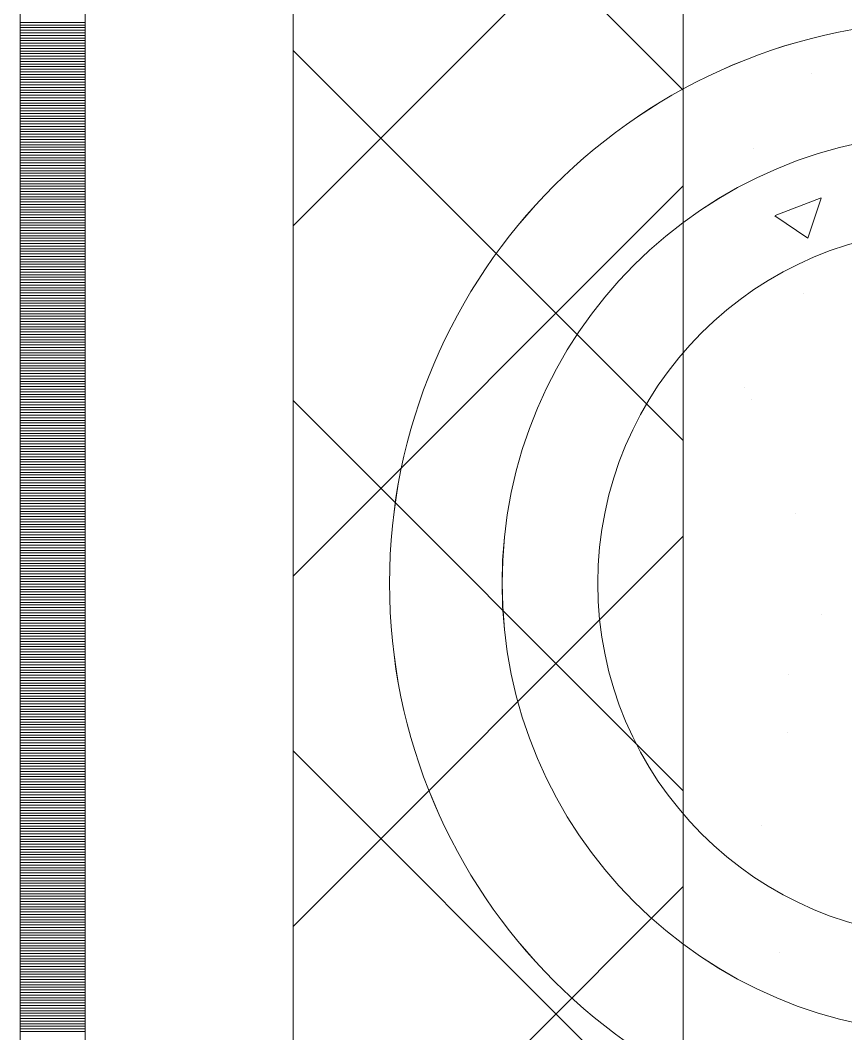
# Model space of a CAD drawing. Header units: millimetres. Extents: x 470010 to 1231400, y -134005 to 421770.
# Drawn here: x 672518.6 to 672836.1, y -54926.3 to -54536.7 of the extents above; entities that cross this region are included whole.
import ezdxf
from ezdxf.enums import TextEntityAlignment as Align

# ---------------------------------------------------------------- set-up
doc = ezdxf.new("R2010")
doc.units = ezdxf.units.MM
doc.linetypes.add('DASHED', pattern=[19.05, 12.7, -6.35])
doc.layers.get('Defpoints').update_dxf_attribs({"color": 140})
doc.layers.add('АР_Делит', color=120, linetype='Continuous', lineweight=0, plot=False)
for name, color, linetype, lineweight in [('АР_Стены ПЕНОблок', 52, 'Continuous', 20), ('АР_Тонкая', 254, 'Continuous', 5), ('АР_Утеплитель', 31, 'Continuous', 0), ('АР_Штриховка', 8, 'Continuous', 0)]:
    doc.layers.add(name, color=color, linetype=linetype, lineweight=lineweight)
doc.layers.add('РД_Оси_100', color=7, linetype='Continuous', lineweight=0, true_color=0x525252)
doc.styles.add('style1', font='ARIALN.TTF')

# ---------------------------------------------------------------- blocks, each defined once
blk = doc.blocks.new('СОШ_2200_АР_ОСИ_М100_28.05.24')
at = {"layer": 'АР_Делит', "color": 251, "linetype": 'DASHED', "true_color": 0x636466}
blk.add_lwpolyline([(114955, 135155), (114955, -355), (93595.036, -355), (93595.036, 13855), (94145, 13855), (94145, 68320), (66055, 68320), (66055, 13857.73), (83455, 13857.73), (83455, -355), (45245, -355), (45245, 13145), (44695, 13145), (44695, 26755), (45245, 26755), (45245, 68320), (20455, 68320), (20455, 26755), (27955, 26755), (27955, 13145), (-355, 13145), (-355, 100855)], dxfattribs=at)
blk = doc.blocks.new('A$C9108343f')
at = {"layer": 'АР_Делит', "color": 18, "true_color": 0x000000}
for radius in [216.34, 173.04, 136.21]:
    blk.add_circle((7158.34, 45613.08), radius, dxfattribs=at)
at = {"layer": 'АР_Стены ПЕНОблок', "color": 18, "linetype": 'Continuous', "lineweight": 20, "true_color": 0x000000}
blk.add_line((7054.96, 97555), (7054.96, 21355), dxfattribs=at)
at = {"layer": 'АР_Тонкая', "color": 18, "linetype": 'Continuous', "lineweight": 5, "true_color": 0x000000}
for p, q in [((6799.96, 97555), (6799.96, 21355)), ((6824.96, 97555), (6824.96, 21355)), ((6824.96, 21355), (6824.96, 97555)), ((6904.96, 21355), (6904.96, 97555))]:
    blk.add_line(p, q, dxfattribs=at)
at = {"layer": 'АР_Утеплитель', "color": 18, "linetype": 'Continuous', "lineweight": 0, "true_color": 0x000000}
for p, q in [((6904.96, 97555), (6904.96, 21355)), ((7054.96, 21355), (7054.96, 97555))]:
    blk.add_line(p, q, dxfattribs=at)
at = {"layer": 'АР_Штриховка', "color": 18, "linetype": 'Continuous', "lineweight": 0, "true_color": 0x000000}
for p, q in [((7054.96, 45802.73), (6904.96, 45952.73)), ((6904.96, 45750.59), (7054.96, 45900.59)), ((6799.96, 45828.75), (6824.96, 45828.75)), ((6799.96, 45827.75), (6824.96, 45827.75)), ((6799.96, 45826.75), (6824.96, 45826.75)), ((6799.96, 45825.75), (6824.96, 45825.75)), ((6799.96, 45824.75), (6824.96, 45824.75)), ((6799.96, 45823.75), (6824.96, 45823.75)), ((6799.96, 45822.75), (6824.96, 45822.75)), ((6799.96, 45821.75), (6824.96, 45821.75)), ((6799.96, 45820.75), (6824.96, 45820.75)), ((6799.96, 45819.75), (6824.96, 45819.75)), ((6799.96, 45818.75), (6824.96, 45818.75)), ((6799.96, 45817.75), (6824.96, 45817.75)), ((6799.96, 45816.75), (6824.96, 45816.75)), ((6799.96, 45815.75), (6824.96, 45815.75)), ((7054.96, 45668.02), (6904.96, 45818.02)), ((6799.96, 45814.75), (6824.96, 45814.75)), ((6799.96, 45813.75), (6824.96, 45813.75)), ((6799.96, 45812.75), (6824.96, 45812.75)), ((6799.96, 45811.75), (6824.96, 45811.75)), ((6799.96, 45810.75), (6824.96, 45810.75)), ((6799.96, 45809.75), (6824.96, 45809.75)), ((6799.96, 45808.75), (6824.96, 45808.75)), ((6799.96, 45807.75), (6824.96, 45807.75)), ((7104.43, 45809.23), (7104.43, 45809.23)), ((6799.96, 45806.75), (6824.96, 45806.75)), ((6799.96, 45805.75), (6824.96, 45805.75)), ((6799.96, 45804.75), (6824.96, 45804.75)), ((6799.96, 45803.75), (6824.96, 45803.75)), ((6799.96, 45802.75), (6824.96, 45802.75)), ((6799.96, 45801.75), (6824.96, 45801.75)), ((6799.96, 45800.75), (6824.96, 45800.75)), ((6799.96, 45799.75), (6824.96, 45799.75)), ((6799.96, 45798.75), (6824.96, 45798.75)), ((6799.96, 45797.75), (6824.96, 45797.75)), ((6799.96, 45796.75), (6824.96, 45796.75)), ((6799.96, 45795.75), (6824.96, 45795.75)), ((6799.96, 45794.75), (6824.96, 45794.75)), ((6799.96, 45793.75), (6824.96, 45793.75)), ((6799.96, 45792.75), (6824.96, 45792.75)), ((6799.96, 45791.75), (6824.96, 45791.75)), ((6799.96, 45790.75), (6824.96, 45790.75)), ((6799.96, 45789.75), (6824.96, 45789.75)), ((6799.96, 45788.75), (6824.96, 45788.75)), ((6799.96, 45787.75), (6824.96, 45787.75)), ((6799.96, 45786.75), (6824.96, 45786.75)), ((6799.96, 45785.75), (6824.96, 45785.75)), ((6799.96, 45784.75), (6824.96, 45784.75)), ((6799.96, 45783.75), (6824.96, 45783.75)), ((6799.96, 45782.75), (6824.96, 45782.75)), ((6799.96, 45781.75), (6824.96, 45781.75)), ((6799.96, 45780.75), (6824.96, 45780.75)), ((7081.92, 45780.37), (7081.92, 45780.37)), ((6799.96, 45779.75), (6824.96, 45779.75)), ((6799.96, 45778.75), (6824.96, 45778.75)), ((6799.96, 45777.75), (6824.96, 45777.75)), ((6799.96, 45776.75), (6824.96, 45776.75)), ((6799.96, 45775.75), (6824.96, 45775.75)), ((6799.96, 45774.75), (6824.96, 45774.75)), ((6799.96, 45773.75), (6824.96, 45773.75)), ((6799.96, 45772.75), (6824.96, 45772.75)), ((6799.96, 45771.75), (6824.96, 45771.75)), ((6799.96, 45770.75), (6824.96, 45770.75)), ((6799.96, 45769.75), (6824.96, 45769.75)), ((6799.96, 45768.75), (6824.96, 45768.75)), ((6799.96, 45767.75), (6824.96, 45767.75)), ((6799.96, 45766.75), (6824.96, 45766.75)), ((6799.96, 45765.75), (6824.96, 45765.75)), ((6799.96, 45764.75), (6824.96, 45764.75)), ((6904.96, 45615.88), (7054.96, 45765.88)), ((6799.96, 45763.75), (6824.96, 45763.75)), ((6799.96, 45762.75), (6824.96, 45762.75)), ((6799.96, 45761.75), (6824.96, 45761.75)), ((7090.32, 45754.52), (7108.11, 45761.34)), ((7102.91, 45745.86), (7108.06, 45761.2)), ((6799.96, 45760.75), (6824.96, 45760.75)), ((6799.96, 45759.75), (6824.96, 45759.75)), ((6799.96, 45758.75), (6824.96, 45758.75)), ((6799.96, 45757.75), (6824.96, 45757.75)), ((6799.96, 45756.75), (6824.96, 45756.75)), ((6799.96, 45755.75), (6824.96, 45755.75)), ((6799.96, 45754.75), (6824.96, 45754.75)), ((6799.96, 45753.75), (6824.96, 45753.75)), ((7090.26, 45754.38), (7102.89, 45745.86)), ((6799.96, 45752.75), (6824.96, 45752.75)), ((6799.96, 45751.75), (6824.96, 45751.75)), ((6799.96, 45750.75), (6824.96, 45750.75)), ((6799.96, 45749.75), (6824.96, 45749.75)), ((6799.96, 45748.75), (6824.96, 45748.75)), ((6799.96, 45747.75), (6824.96, 45747.75)), ((6799.96, 45746.75), (6824.96, 45746.75)), ((6799.96, 45745.75), (6824.96, 45745.75)), ((6799.96, 45744.75), (6824.96, 45744.75)), ((6799.96, 45743.75), (6824.96, 45743.75)), ((6799.96, 45742.75), (6824.96, 45742.75)), ((6799.96, 45741.75), (6824.96, 45741.75)), ((6799.96, 45740.75), (6824.96, 45740.75)), ((6799.96, 45739.75), (6824.96, 45739.75)), ((6799.96, 45738.75), (6824.96, 45738.75)), ((6799.96, 45737.75), (6824.96, 45737.75)), ((6799.96, 45736.75), (6824.96, 45736.75)), ((6799.96, 45735.75), (6824.96, 45735.75)), ((6799.96, 45734.75), (6824.96, 45734.75)), ((6799.96, 45733.75), (6824.96, 45733.75)), ((6799.96, 45732.75), (6824.96, 45732.75)), ((6799.96, 45731.75), (6824.96, 45731.75)), ((6799.96, 45730.75), (6824.96, 45730.75)), ((6799.96, 45729.75), (6824.96, 45729.75)), ((6799.96, 45728.75), (6824.96, 45728.75)), ((6799.96, 45727.75), (6824.96, 45727.75)), ((6799.96, 45726.75), (6824.96, 45726.75)), ((6799.96, 45725.75), (6824.96, 45725.75)), ((6799.96, 45724.75), (6824.96, 45724.75)), ((6799.96, 45723.75), (6824.96, 45723.75)), ((6799.96, 45722.75), (6824.96, 45722.75)), ((7101.34, 45724.67), (7101.34, 45724.67)), ((6799.96, 45721.75), (6824.96, 45721.75)), ((6799.96, 45720.75), (6824.96, 45720.75)), ((6799.96, 45719.75), (6824.96, 45719.75)), ((6799.96, 45718.75), (6824.96, 45718.75)), ((6799.96, 45717.75), (6824.96, 45717.75)), ((6799.96, 45716.75), (6824.96, 45716.75)), ((6799.96, 45715.75), (6824.96, 45715.75)), ((6799.96, 45714.75), (6824.96, 45714.75)), ((6799.96, 45713.75), (6824.96, 45713.75)), ((6799.96, 45712.75), (6824.96, 45712.75)), ((6799.96, 45711.75), (6824.96, 45711.75)), ((6799.96, 45710.75), (6824.96, 45710.75)), ((6799.96, 45709.75), (6824.96, 45709.75)), ((6799.96, 45708.75), (6824.96, 45708.75)), ((6799.96, 45707.75), (6824.96, 45707.75)), ((6799.96, 45706.75), (6824.96, 45706.75)), ((6799.96, 45705.75), (6824.96, 45705.75)), ((6799.96, 45704.75), (6824.96, 45704.75)), ((6799.96, 45703.75), (6824.96, 45703.75)), ((6799.96, 45702.75), (6824.96, 45702.75)), ((6799.96, 45701.75), (6824.96, 45701.75)), ((6799.96, 45700.75), (6824.96, 45700.75)), ((6799.96, 45699.75), (6824.96, 45699.75)), ((6799.96, 45698.75), (6824.96, 45698.75)), ((6799.96, 45697.75), (6824.96, 45697.75)), ((6799.96, 45696.75), (6824.96, 45696.75)), ((6799.96, 45695.75), (6824.96, 45695.75)), ((6799.96, 45694.75), (6824.96, 45694.75)), ((6799.96, 45693.75), (6824.96, 45693.75)), ((6799.96, 45692.75), (6824.96, 45692.75)), ((6799.96, 45691.75), (6824.96, 45691.75)), ((6799.96, 45690.75), (6824.96, 45690.75)), ((6799.96, 45689.75), (6824.96, 45689.75)), ((6799.96, 45688.75), (6824.96, 45688.75)), ((6799.96, 45687.75), (6824.96, 45687.75)), ((7078.69, 45688.56), (7078.69, 45688.56)), ((6799.96, 45686.75), (6824.96, 45686.75)), ((6799.96, 45685.75), (6824.96, 45685.75)), ((6799.96, 45684.75), (6824.96, 45684.75)), ((6799.96, 45683.75), (6824.96, 45683.75)), ((7054.96, 45533.32), (6904.96, 45683.32)), ((7081.14, 45683.94), (7081.14, 45683.94)), ((6799.96, 45682.75), (6824.96, 45682.75)), ((6799.96, 45681.75), (6824.96, 45681.75)), ((6799.96, 45680.75), (6824.96, 45680.75)), ((6799.96, 45679.75), (6824.96, 45679.75)), ((6799.96, 45678.75), (6824.96, 45678.75)), ((6799.96, 45677.75), (6824.96, 45677.75)), ((6799.96, 45676.75), (6824.96, 45676.75)), ((6799.96, 45675.75), (6824.96, 45675.75)), ((6799.96, 45674.75), (6824.96, 45674.75)), ((6799.96, 45673.75), (6824.96, 45673.75)), ((6799.96, 45672.75), (6824.96, 45672.75)), ((6799.96, 45671.75), (6824.96, 45671.75)), ((6799.96, 45670.75), (6824.96, 45670.75)), ((6799.96, 45669.75), (6824.96, 45669.75)), ((6799.96, 45668.75), (6824.96, 45668.75)), ((6799.96, 45667.75), (6824.96, 45667.75)), ((6799.96, 45666.75), (6824.96, 45666.75)), ((6799.96, 45665.75), (6824.96, 45665.75)), ((6799.96, 45664.75), (6824.96, 45664.75)), ((6799.96, 45663.75), (6824.96, 45663.75)), ((6799.96, 45662.75), (6824.96, 45662.75)), ((6799.96, 45661.75), (6824.96, 45661.75)), ((6799.96, 45660.75), (6824.96, 45660.75)), ((6799.96, 45659.75), (6824.96, 45659.75)), ((6799.96, 45658.75), (6824.96, 45658.75)), ((6799.96, 45657.75), (6824.96, 45657.75)), ((6799.96, 45656.75), (6824.96, 45656.75)), ((6799.96, 45655.75), (6824.96, 45655.75)), ((6799.96, 45654.75), (6824.96, 45654.75)), ((6799.96, 45653.75), (6824.96, 45653.75)), ((6799.96, 45652.75), (6824.96, 45652.75)), ((6799.96, 45651.75), (6824.96, 45651.75)), ((6799.96, 45650.75), (6824.96, 45650.75)), ((6799.96, 45649.75), (6824.96, 45649.75)), ((6799.96, 45648.75), (6824.96, 45648.75)), ((6799.96, 45647.75), (6824.96, 45647.75)), ((6799.96, 45646.75), (6824.96, 45646.75)), ((6799.96, 45645.75), (6824.96, 45645.75)), ((6799.96, 45644.75), (6824.96, 45644.75)), ((6799.96, 45643.75), (6824.96, 45643.75)), ((6799.96, 45642.75), (6824.96, 45642.75)), ((6799.96, 45641.75), (6824.96, 45641.75)), ((6799.96, 45640.75), (6824.96, 45640.75)), ((7098.25, 45640.12), (7098.25, 45640.12)), ((6799.96, 45639.75), (6824.96, 45639.75)), ((6799.96, 45638.75), (6824.96, 45638.75)), ((6799.96, 45637.75), (6824.96, 45637.75)), ((6799.96, 45636.75), (6824.96, 45636.75)), ((6799.96, 45635.75), (6824.96, 45635.75)), ((6799.96, 45634.75), (6824.96, 45634.75)), ((6799.96, 45633.75), (6824.96, 45633.75)), ((6799.96, 45632.75), (6824.96, 45632.75)), ((6799.96, 45631.75), (6824.96, 45631.75)), ((6799.96, 45630.75), (6824.96, 45630.75)), ((6799.96, 45629.75), (6824.96, 45629.75)), ((6799.96, 45628.75), (6824.96, 45628.75)), ((6904.96, 45481.18), (7054.96, 45631.18)), ((6799.96, 45627.75), (6824.96, 45627.75)), ((6799.96, 45626.75), (6824.96, 45626.75)), ((6799.96, 45625.75), (6824.96, 45625.75)), ((6799.96, 45624.75), (6824.96, 45624.75)), ((6799.96, 45623.75), (6824.96, 45623.75)), ((6799.96, 45622.75), (6824.96, 45622.75)), ((6799.96, 45621.75), (6824.96, 45621.75)), ((6799.96, 45620.75), (6824.96, 45620.75)), ((6799.96, 45619.75), (6824.96, 45619.75)), ((6799.96, 45618.75), (6824.96, 45618.75)), ((6799.96, 45617.75), (6824.96, 45617.75)), ((6799.96, 45616.75), (6824.96, 45616.75)), ((6799.96, 45615.75), (6824.96, 45615.75)), ((6799.96, 45614.75), (6824.96, 45614.75)), ((6799.96, 45613.75), (6824.96, 45613.75)), ((6799.96, 45612.75), (6824.96, 45612.75)), ((6799.96, 45611.75), (6824.96, 45611.75)), ((6799.96, 45610.75), (6824.96, 45610.75)), ((6799.96, 45609.75), (6824.96, 45609.75)), ((6799.96, 45608.75), (6824.96, 45608.75)), ((6799.96, 45607.75), (6824.96, 45607.75)), ((6799.96, 45606.75), (6824.96, 45606.75)), ((6799.96, 45605.75), (6824.96, 45605.75)), ((6799.96, 45604.75), (6824.96, 45604.75)), ((6799.96, 45603.75), (6824.96, 45603.75)), ((6799.96, 45602.75), (6824.96, 45602.75)), ((6799.96, 45601.75), (6824.96, 45601.75)), ((6799.96, 45600.75), (6824.96, 45600.75)), ((6799.96, 45599.75), (6824.96, 45599.75)), ((6799.96, 45598.75), (6824.96, 45598.75)), ((6799.96, 45597.75), (6824.96, 45597.75)), ((7108.06, 45601.04), (7108.06, 45601.04)), ((6799.96, 45596.75), (6824.96, 45596.75)), ((6799.96, 45595.75), (6824.96, 45595.75)), ((6799.96, 45594.75), (6824.96, 45594.75)), ((6799.96, 45593.75), (6824.96, 45593.75)), ((6799.96, 45592.75), (6824.96, 45592.75)), ((6799.96, 45591.75), (6824.96, 45591.75)), ((6799.96, 45590.75), (6824.96, 45590.75)), ((6799.96, 45589.75), (6824.96, 45589.75)), ((6799.96, 45588.75), (6824.96, 45588.75)), ((6799.96, 45587.75), (6824.96, 45587.75)), ((6799.96, 45586.75), (6824.96, 45586.75)), ((6799.96, 45585.75), (6824.96, 45585.75)), ((6799.96, 45584.75), (6824.96, 45584.75)), ((6799.96, 45583.75), (6824.96, 45583.75)), ((6799.96, 45582.75), (6824.96, 45582.75)), ((6799.96, 45581.75), (6824.96, 45581.75)), ((6799.96, 45580.75), (6824.96, 45580.75)), ((6799.96, 45579.75), (6824.96, 45579.75)), ((6799.96, 45578.75), (6824.96, 45578.75)), ((6799.96, 45577.75), (6824.96, 45577.75)), ((7095.39, 45578), (7095.39, 45578)), ((6799.96, 45576.75), (6824.96, 45576.75)), ((6799.96, 45575.75), (6824.96, 45575.75)), ((6799.96, 45574.75), (6824.96, 45574.75)), ((6799.96, 45573.75), (6824.96, 45573.75)), ((6799.96, 45572.75), (6824.96, 45572.75)), ((6799.96, 45571.75), (6824.96, 45571.75)), ((6799.96, 45570.75), (6824.96, 45570.75)), ((6799.96, 45569.75), (6824.96, 45569.75)), ((6799.96, 45568.75), (6824.96, 45568.75)), ((6799.96, 45567.75), (6824.96, 45567.75)), ((6799.96, 45566.75), (6824.96, 45566.75)), ((6799.96, 45565.75), (6824.96, 45565.75)), ((6799.96, 45564.75), (6824.96, 45564.75)), ((6799.96, 45563.75), (6824.96, 45563.75)), ((6799.96, 45562.75), (6824.96, 45562.75)), ((6799.96, 45561.75), (6824.96, 45561.75)), ((6799.96, 45560.75), (6824.96, 45560.75)), ((6799.96, 45559.75), (6824.96, 45559.75)), ((6799.96, 45558.75), (6824.96, 45558.75)), ((6799.96, 45557.75), (6824.96, 45557.75)), ((6799.96, 45556.75), (6824.96, 45556.75)), ((6799.96, 45555.75), (6824.96, 45555.75)), ((6799.96, 45554.75), (6824.96, 45554.75)), ((7095.16, 45555.56), (7095.16, 45555.56)), ((6799.96, 45553.75), (6824.96, 45553.75)), ((6799.96, 45552.75), (6824.96, 45552.75)), ((6799.96, 45551.75), (6824.96, 45551.75)), ((6799.96, 45550.75), (6824.96, 45550.75)), ((6799.96, 45549.75), (6824.96, 45549.75)), ((6799.96, 45548.75), (6824.96, 45548.75)), ((6799.96, 45547.75), (6824.96, 45547.75)), ((6799.96, 45546.75), (6824.96, 45546.75)), ((7054.96, 45398.61), (6904.96, 45548.61)), ((6799.96, 45545.75), (6824.96, 45545.75)), ((6799.96, 45544.75), (6824.96, 45544.75)), ((6799.96, 45543.75), (6824.96, 45543.75)), ((6799.96, 45542.75), (6824.96, 45542.75)), ((6799.96, 45541.75), (6824.96, 45541.75)), ((6799.96, 45540.75), (6824.96, 45540.75)), ((6799.96, 45539.75), (6824.96, 45539.75)), ((6799.96, 45538.75), (6824.96, 45538.75)), ((6799.96, 45537.75), (6824.96, 45537.75)), ((6799.96, 45536.75), (6824.96, 45536.75)), ((6799.96, 45535.75), (6824.96, 45535.75)), ((6799.96, 45534.75), (6824.96, 45534.75)), ((6799.96, 45533.75), (6824.96, 45533.75)), ((6799.96, 45532.75), (6824.96, 45532.75)), ((6799.96, 45531.75), (6824.96, 45531.75)), ((6799.96, 45530.75), (6824.96, 45530.75)), ((6799.96, 45529.75), (6824.96, 45529.75)), ((6799.96, 45528.75), (6824.96, 45528.75)), ((6799.96, 45527.75), (6824.96, 45527.75)), ((6799.96, 45526.75), (6824.96, 45526.75)), ((6799.96, 45525.75), (6824.96, 45525.75)), ((6799.96, 45524.75), (6824.96, 45524.75)), ((6799.96, 45523.75), (6824.96, 45523.75)), ((6799.96, 45522.75), (6824.96, 45522.75)), ((6799.96, 45521.75), (6824.96, 45521.75)), ((6799.96, 45520.75), (6824.96, 45520.75)), ((6799.96, 45519.75), (6824.96, 45519.75)), ((7085.23, 45520.03), (7085.23, 45520.03)), ((6799.96, 45518.75), (6824.96, 45518.75)), ((6799.96, 45517.75), (6824.96, 45517.75)), ((6799.96, 45516.75), (6824.96, 45516.75)), ((6799.96, 45515.75), (6824.96, 45515.75)), ((6799.96, 45514.75), (6824.96, 45514.75)), ((6799.96, 45513.75), (6824.96, 45513.75)), ((6799.96, 45512.75), (6824.96, 45512.75)), ((6799.96, 45511.75), (6824.96, 45511.75)), ((6799.96, 45510.75), (6824.96, 45510.75)), ((6799.96, 45509.75), (6824.96, 45509.75)), ((6799.96, 45508.75), (6824.96, 45508.75)), ((6799.96, 45507.75), (6824.96, 45507.75)), ((6799.96, 45506.75), (6824.96, 45506.75)), ((6799.96, 45505.75), (6824.96, 45505.75)), ((6799.96, 45504.75), (6824.96, 45504.75)), ((6799.96, 45503.75), (6824.96, 45503.75)), ((6799.96, 45502.75), (6824.96, 45502.75)), ((6799.96, 45501.75), (6824.96, 45501.75)), ((6799.96, 45500.75), (6824.96, 45500.75)), ((6799.96, 45499.75), (6824.96, 45499.75)), ((6799.96, 45498.75), (6824.96, 45498.75)), ((6799.96, 45497.75), (6824.96, 45497.75)), ((6799.96, 45496.75), (6824.96, 45496.75)), ((6904.96, 45346.48), (7054.96, 45496.48)), ((6799.96, 45495.75), (6824.96, 45495.75)), ((6799.96, 45494.75), (6824.96, 45494.75)), ((6799.96, 45493.75), (6824.96, 45493.75)), ((6799.96, 45492.75), (6824.96, 45492.75)), ((6799.96, 45491.75), (6824.96, 45491.75)), ((6799.96, 45490.75), (6824.96, 45490.75)), ((6799.96, 45489.75), (6824.96, 45489.75)), ((6799.96, 45488.75), (6824.96, 45488.75)), ((6799.96, 45487.75), (6824.96, 45487.75)), ((6799.96, 45486.75), (6824.96, 45486.75)), ((6799.96, 45485.75), (6824.96, 45485.75)), ((6799.96, 45484.75), (6824.96, 45484.75)), ((6799.96, 45483.75), (6824.96, 45483.75)), ((6799.96, 45482.75), (6824.96, 45482.75)), ((6799.96, 45481.75), (6824.96, 45481.75)), ((6799.96, 45480.75), (6824.96, 45480.75)), ((6799.96, 45479.75), (6824.96, 45479.75)), ((6799.96, 45478.75), (6824.96, 45478.75)), ((6799.96, 45477.75), (6824.96, 45477.75)), ((6799.96, 45476.75), (6824.96, 45476.75)), ((6799.96, 45475.75), (6824.96, 45475.75)), ((6799.96, 45474.75), (6824.96, 45474.75)), ((6799.96, 45473.75), (6824.96, 45473.75)), ((6799.96, 45472.75), (6824.96, 45472.75)), ((6799.96, 45471.75), (6824.96, 45471.75)), ((6799.96, 45470.75), (6824.96, 45470.75)), ((6799.96, 45469.75), (6824.96, 45469.75)), ((6799.96, 45468.75), (6824.96, 45468.75)), ((7092.07, 45471.01), (7092.07, 45471.01)), ((6799.96, 45467.75), (6824.96, 45467.75)), ((6799.96, 45466.75), (6824.96, 45466.75)), ((6799.96, 45465.75), (6824.96, 45465.75)), ((6799.96, 45464.75), (6824.96, 45464.75)), ((6799.96, 45463.75), (6824.96, 45463.75)), ((6799.96, 45462.75), (6824.96, 45462.75)), ((6799.96, 45461.75), (6824.96, 45461.75)), ((6799.96, 45460.75), (6824.96, 45460.75)), ((6799.96, 45459.75), (6824.96, 45459.75)), ((6799.96, 45458.75), (6824.96, 45458.75)), ((6799.96, 45457.75), (6824.96, 45457.75)), ((6799.96, 45456.75), (6824.96, 45456.75)), ((6799.96, 45455.75), (6824.96, 45455.75)), ((6799.96, 45454.75), (6824.96, 45454.75)), ((6799.96, 45453.75), (6824.96, 45453.75)), ((6799.96, 45452.75), (6824.96, 45452.75)), ((6799.96, 45451.75), (6824.96, 45451.75)), ((6799.96, 45450.75), (6824.96, 45450.75)), ((6799.96, 45449.75), (6824.96, 45449.75)), ((6799.96, 45448.75), (6824.96, 45448.75)), ((6799.96, 45447.75), (6824.96, 45447.75)), ((6799.96, 45446.75), (6824.96, 45446.75)), ((6799.96, 45445.75), (6824.96, 45445.75)), ((6799.96, 45444.75), (6824.96, 45444.75)), ((6799.96, 45443.75), (6824.96, 45443.75)), ((6799.96, 45442.75), (6824.96, 45442.75)), ((6799.96, 45441.75), (6824.96, 45441.75)), ((6799.96, 45440.75), (6824.96, 45440.75))]:
    blk.add_line(p, q, dxfattribs=at)
at = {"layer": 'РД_Оси_100'}
blk.add_blockref('СОШ_2200_АР_ОСИ_М100_28.05.24', (7154.96, 6755), dxfattribs=at)
at = {"layer": 'Defpoints', "color": 18, "true_color": 0x000000, "style": 'style1'}
for p in [(143949.34, 316089.12), (143974.98, 281639.5), (143890.4, 273244.71), (143839.99, 264276.81), (143967.75, 254892.38), (12251.96, 104178.14), (12382.58, 96023.14)]:
    blk.add_attdef('АР-ПОМЕЩЕНИЕ:НАИМЕНОВАНИЕ', text='', height=100, dxfattribs=at).set_placement(p, align=Align.MIDDLE)
at = {"layer": 'Defpoints', "color": 18, "true_color": 0x000000, "style": 'style1', "flags": 8}
for p in [(143951.3, 279099.09), (143848.34, 269251.11), (143875.33, 260094.25), (144049.74, 250824.7), (163419.28, 238153.36), (155897.46, 237965.97), (183037.2, 237965.97), (143342.94, 237876.19)]:
    blk.add_attdef('АР-ПОМЕЩЕНИЕ:НАИМЕНОВАНИЕ', text='', height=100, dxfattribs=at).set_placement(p, align=Align.MIDDLE)

msp = doc.modelspace()

# ---------------------------------------------------------------- linework, layer by layer
at = {"layer": 'АР_Делит', "color": 18, "true_color": 0x000000}
for radius in [216.336, 173.036, 136.212]:
    msp.add_circle((672876.957, -54753.162), radius, dxfattribs=at)
at = {"layer": 'АР_Стены ПЕНОблок', "color": 18, "linetype": 'Continuous', "lineweight": 20, "true_color": 0x000000}
msp.add_line((672773.57, -2811.242), (672773.57, -79011.242), dxfattribs=at)
at = {"layer": 'АР_Тонкая', "color": 18, "linetype": 'Continuous', "lineweight": 5, "true_color": 0x000000}
for p, q in [((672518.57, -2811.242), (672518.57, -79011.242)), ((672543.57, -2811.242), (672543.57, -79011.242)), ((672543.57, -79011.242), (672543.57, -2811.242)), ((672623.57, -79011.242), (672623.57, -2811.242))]:
    msp.add_line(p, q, dxfattribs=at)
at = {"layer": 'АР_Утеплитель', "color": 18, "linetype": 'Continuous', "lineweight": 0, "true_color": 0x000000}
for p, q in [((672623.57, -2811.242), (672623.57, -79011.242)), ((672773.57, -79011.242), (672773.57, -2811.242))]:
    msp.add_line(p, q, dxfattribs=at)
at = {"layer": 'АР_Штриховка', "color": 18, "linetype": 'Continuous', "lineweight": 0, "true_color": 0x000000}
for p, q in [((672773.57, -54563.517), (672623.57, -54413.517)), ((672623.57, -54615.654), (672773.57, -54465.654)), ((672518.57, -54537.492), (672543.57, -54537.492)), ((672518.57, -54538.492), (672543.57, -54538.492)), ((672518.57, -54539.492), (672543.57, -54539.492)), ((672518.57, -54540.492), (672543.57, -54540.492)), ((672518.57, -54541.492), (672543.57, -54541.492)), ((672518.57, -54542.492), (672543.57, -54542.492)), ((672518.57, -54543.492), (672543.57, -54543.492)), ((672518.57, -54544.492), (672543.57, -54544.492)), ((672518.57, -54545.492), (672543.57, -54545.492)), ((672518.57, -54546.492), (672543.57, -54546.492)), ((672518.57, -54547.492), (672543.57, -54547.492)), ((672773.57, -54698.221), (672623.57, -54548.221)), ((672518.57, -54548.492), (672543.57, -54548.492)), ((672518.57, -54549.492), (672543.57, -54549.492)), ((672518.57, -54550.492), (672543.57, -54550.492)), ((672518.57, -54551.492), (672543.57, -54551.492)), ((672518.57, -54552.492), (672543.57, -54552.492)), ((672518.57, -54553.492), (672543.57, -54553.492)), ((672518.57, -54554.492), (672543.57, -54554.492)), ((672518.57, -54555.492), (672543.57, -54555.492)), ((672518.57, -54556.492), (672543.57, -54556.492)), ((672518.57, -54557.492), (672543.57, -54557.492)), ((672518.57, -54558.492), (672543.57, -54558.492)), ((672518.57, -54559.492), (672543.57, -54559.492)), ((672518.57, -54560.492), (672543.57, -54560.492)), ((672518.57, -54561.492), (672543.57, -54561.492)), ((672518.57, -54562.492), (672543.57, -54562.492)), ((672518.57, -54563.492), (672543.57, -54563.492)), ((672518.57, -54564.492), (672543.57, -54564.492)), ((672518.57, -54565.492), (672543.57, -54565.492)), ((672518.57, -54566.492), (672543.57, -54566.492)), ((672518.57, -54567.492), (672543.57, -54567.492)), ((672518.57, -54568.492), (672543.57, -54568.492)), ((672518.57, -54569.492), (672543.57, -54569.492)), ((672518.57, -54570.492), (672543.57, -54570.492)), ((672518.57, -54571.492), (672543.57, -54571.492)), ((672518.57, -54572.492), (672543.57, -54572.492)), ((672518.57, -54573.492), (672543.57, -54573.492)), ((672518.57, -54574.492), (672543.57, -54574.492)), ((672518.57, -54575.492), (672543.57, -54575.492)), ((672518.57, -54576.492), (672543.57, -54576.492)), ((672518.57, -54577.492), (672543.57, -54577.492)), ((672518.57, -54578.492), (672543.57, -54578.492)), ((672518.57, -54579.492), (672543.57, -54579.492)), ((672518.57, -54580.492), (672543.57, -54580.492)), ((672518.57, -54581.492), (672543.57, -54581.492)), ((672518.57, -54582.492), (672543.57, -54582.492)), ((672518.57, -54583.492), (672543.57, -54583.492)), ((672518.57, -54584.492), (672543.57, -54584.492)), ((672518.57, -54585.492), (672543.57, -54585.492)), ((672518.57, -54586.492), (672543.57, -54586.492)), ((672518.57, -54587.492), (672543.57, -54587.492)), ((672518.57, -54588.492), (672543.57, -54588.492)), ((672518.57, -54589.492), (672543.57, -54589.492)), ((672518.57, -54590.492), (672543.57, -54590.492)), ((672518.57, -54591.492), (672543.57, -54591.492)), ((672518.57, -54592.492), (672543.57, -54592.492)), ((672518.57, -54593.492), (672543.57, -54593.492)), ((672518.57, -54594.492), (672543.57, -54594.492)), ((672518.57, -54595.492), (672543.57, -54595.492)), ((672518.57, -54596.492), (672543.57, -54596.492)), ((672518.57, -54597.492), (672543.57, -54597.492)), ((672518.57, -54598.492), (672543.57, -54598.492)), ((672518.57, -54599.492), (672543.57, -54599.492)), ((672518.57, -54600.492), (672543.57, -54600.492)), ((672518.57, -54601.492), (672543.57, -54601.492)), ((672518.57, -54602.492), (672543.57, -54602.492)), ((672623.57, -54750.358), (672773.57, -54600.358)), ((672518.57, -54603.492), (672543.57, -54603.492)), ((672518.57, -54604.492), (672543.57, -54604.492)), ((672518.57, -54605.492), (672543.57, -54605.492)), ((672518.57, -54606.492), (672543.57, -54606.492)), ((672808.933, -54611.726), (672826.717, -54604.899)), ((672821.518, -54620.387), (672826.669, -54605.038)), ((672518.57, -54607.492), (672543.57, -54607.492)), ((672518.57, -54608.492), (672543.57, -54608.492)), ((672518.57, -54609.492), (672543.57, -54609.492)), ((672518.57, -54610.492), (672543.57, -54610.492)), ((672518.57, -54611.492), (672543.57, -54611.492)), ((672518.57, -54612.492), (672543.57, -54612.492)), ((672518.57, -54613.492), (672543.57, -54613.492)), ((672518.57, -54614.492), (672543.57, -54614.492)), ((672808.872, -54611.861), (672821.506, -54620.383)), ((672518.57, -54615.492), (672543.57, -54615.492)), ((672518.57, -54616.492), (672543.57, -54616.492)), ((672518.57, -54617.492), (672543.57, -54617.492)), ((672518.57, -54618.492), (672543.57, -54618.492)), ((672518.57, -54619.492), (672543.57, -54619.492)), ((672518.57, -54620.492), (672543.57, -54620.492)), ((672518.57, -54621.492), (672543.57, -54621.492)), ((672518.57, -54622.492), (672543.57, -54622.492)), ((672518.57, -54623.492), (672543.57, -54623.492)), ((672518.57, -54624.492), (672543.57, -54624.492)), ((672518.57, -54625.492), (672543.57, -54625.492)), ((672518.57, -54626.492), (672543.57, -54626.492)), ((672518.57, -54627.492), (672543.57, -54627.492)), ((672518.57, -54628.492), (672543.57, -54628.492)), ((672518.57, -54629.492), (672543.57, -54629.492)), ((672518.57, -54630.492), (672543.57, -54630.492)), ((672518.57, -54631.492), (672543.57, -54631.492)), ((672518.57, -54632.492), (672543.57, -54632.492)), ((672518.57, -54633.492), (672543.57, -54633.492)), ((672518.57, -54634.492), (672543.57, -54634.492)), ((672518.57, -54635.492), (672543.57, -54635.492)), ((672518.57, -54636.492), (672543.57, -54636.492)), ((672518.57, -54637.492), (672543.57, -54637.492)), ((672518.57, -54638.492), (672543.57, -54638.492)), ((672518.57, -54639.492), (672543.57, -54639.492)), ((672518.57, -54640.492), (672543.57, -54640.492)), ((672518.57, -54641.492), (672543.57, -54641.492)), ((672518.57, -54642.492), (672543.57, -54642.492)), ((672518.57, -54643.492), (672543.57, -54643.492)), ((672518.57, -54644.492), (672543.57, -54644.492)), ((672518.57, -54645.492), (672543.57, -54645.492)), ((672518.57, -54646.492), (672543.57, -54646.492)), ((672518.57, -54647.492), (672543.57, -54647.492)), ((672518.57, -54648.492), (672543.57, -54648.492)), ((672518.57, -54649.492), (672543.57, -54649.492)), ((672518.57, -54650.492), (672543.57, -54650.492)), ((672518.57, -54651.492), (672543.57, -54651.492)), ((672518.57, -54652.492), (672543.57, -54652.492)), ((672518.57, -54653.492), (672543.57, -54653.492)), ((672518.57, -54654.492), (672543.57, -54654.492)), ((672518.57, -54655.492), (672543.57, -54655.492)), ((672518.57, -54656.492), (672543.57, -54656.492)), ((672518.57, -54657.492), (672543.57, -54657.492)), ((672518.57, -54658.492), (672543.57, -54658.492)), ((672518.57, -54659.492), (672543.57, -54659.492)), ((672518.57, -54660.492), (672543.57, -54660.492)), ((672518.57, -54661.492), (672543.57, -54661.492)), ((672518.57, -54662.492), (672543.57, -54662.492)), ((672518.57, -54663.492), (672543.57, -54663.492)), ((672518.57, -54664.492), (672543.57, -54664.492)), ((672518.57, -54665.492), (672543.57, -54665.492)), ((672518.57, -54666.492), (672543.57, -54666.492)), ((672518.57, -54667.492), (672543.57, -54667.492)), ((672518.57, -54668.492), (672543.57, -54668.492)), ((672518.57, -54669.492), (672543.57, -54669.492)), ((672518.57, -54670.492), (672543.57, -54670.492)), ((672518.57, -54671.492), (672543.57, -54671.492)), ((672518.57, -54672.492), (672543.57, -54672.492)), ((672518.57, -54673.492), (672543.57, -54673.492)), ((672518.57, -54674.492), (672543.57, -54674.492)), ((672518.57, -54675.492), (672543.57, -54675.492)), ((672518.57, -54676.492), (672543.57, -54676.492)), ((672518.57, -54677.492), (672543.57, -54677.492)), ((672518.57, -54678.492), (672543.57, -54678.492)), ((672518.57, -54679.492), (672543.57, -54679.492)), ((672518.57, -54680.492), (672543.57, -54680.492)), ((672518.57, -54681.492), (672543.57, -54681.492)), ((672518.57, -54682.492), (672543.57, -54682.492)), ((672518.57, -54683.492), (672543.57, -54683.492)), ((672518.57, -54684.492), (672543.57, -54684.492)), ((672773.57, -54832.925), (672623.57, -54682.925)), ((672518.57, -54685.492), (672543.57, -54685.492)), ((672518.57, -54686.492), (672543.57, -54686.492)), ((672518.57, -54687.492), (672543.57, -54687.492)), ((672518.57, -54688.492), (672543.57, -54688.492)), ((672518.57, -54689.492), (672543.57, -54689.492)), ((672518.57, -54690.492), (672543.57, -54690.492)), ((672518.57, -54691.492), (672543.57, -54691.492)), ((672518.57, -54692.492), (672543.57, -54692.492)), ((672518.57, -54693.492), (672543.57, -54693.492)), ((672518.57, -54694.492), (672543.57, -54694.492)), ((672518.57, -54695.492), (672543.57, -54695.492)), ((672518.57, -54696.492), (672543.57, -54696.492)), ((672518.57, -54697.492), (672543.57, -54697.492)), ((672518.57, -54698.492), (672543.57, -54698.492)), ((672518.57, -54699.492), (672543.57, -54699.492)), ((672518.57, -54700.492), (672543.57, -54700.492)), ((672518.57, -54701.492), (672543.57, -54701.492)), ((672518.57, -54702.492), (672543.57, -54702.492)), ((672518.57, -54703.492), (672543.57, -54703.492)), ((672518.57, -54704.492), (672543.57, -54704.492)), ((672518.57, -54705.492), (672543.57, -54705.492)), ((672518.57, -54706.492), (672543.57, -54706.492)), ((672518.57, -54707.492), (672543.57, -54707.492)), ((672518.57, -54708.492), (672543.57, -54708.492)), ((672518.57, -54709.492), (672543.57, -54709.492)), ((672518.57, -54710.492), (672543.57, -54710.492)), ((672518.57, -54711.492), (672543.57, -54711.492)), ((672518.57, -54712.492), (672543.57, -54712.492)), ((672518.57, -54713.492), (672543.57, -54713.492)), ((672518.57, -54714.492), (672543.57, -54714.492)), ((672518.57, -54715.492), (672543.57, -54715.492)), ((672518.57, -54716.492), (672543.57, -54716.492)), ((672518.57, -54717.492), (672543.57, -54717.492)), ((672518.57, -54718.492), (672543.57, -54718.492)), ((672518.57, -54719.492), (672543.57, -54719.492)), ((672518.57, -54720.492), (672543.57, -54720.492)), ((672518.57, -54721.492), (672543.57, -54721.492)), ((672518.57, -54722.492), (672543.57, -54722.492)), ((672518.57, -54723.492), (672543.57, -54723.492)), ((672518.57, -54724.492), (672543.57, -54724.492)), ((672518.57, -54725.492), (672543.57, -54725.492)), ((672518.57, -54726.492), (672543.57, -54726.492)), ((672518.57, -54727.492), (672543.57, -54727.492)), ((672518.57, -54728.492), (672543.57, -54728.492)), ((672518.57, -54729.492), (672543.57, -54729.492)), ((672518.57, -54730.492), (672543.57, -54730.492)), ((672518.57, -54731.492), (672543.57, -54731.492)), ((672518.57, -54732.492), (672543.57, -54732.492)), ((672518.57, -54733.492), (672543.57, -54733.492)), ((672518.57, -54734.492), (672543.57, -54734.492)), ((672623.57, -54885.062), (672773.57, -54735.062)), ((672518.57, -54735.492), (672543.57, -54735.492)), ((672518.57, -54736.492), (672543.57, -54736.492)), ((672518.57, -54737.492), (672543.57, -54737.492)), ((672518.57, -54738.492), (672543.57, -54738.492)), ((672518.57, -54739.492), (672543.57, -54739.492)), ((672518.57, -54740.492), (672543.57, -54740.492)), ((672518.57, -54741.492), (672543.57, -54741.492)), ((672518.57, -54742.492), (672543.57, -54742.492)), ((672518.57, -54743.492), (672543.57, -54743.492)), ((672518.57, -54744.492), (672543.57, -54744.492)), ((672518.57, -54745.492), (672543.57, -54745.492)), ((672518.57, -54746.492), (672543.57, -54746.492)), ((672518.57, -54747.492), (672543.57, -54747.492)), ((672518.57, -54748.492), (672543.57, -54748.492)), ((672518.57, -54749.492), (672543.57, -54749.492)), ((672518.57, -54750.492), (672543.57, -54750.492)), ((672518.57, -54751.492), (672543.57, -54751.492)), ((672518.57, -54752.492), (672543.57, -54752.492)), ((672518.57, -54753.492), (672543.57, -54753.492)), ((672518.57, -54754.492), (672543.57, -54754.492)), ((672518.57, -54755.492), (672543.57, -54755.492)), ((672518.57, -54756.492), (672543.57, -54756.492)), ((672518.57, -54757.492), (672543.57, -54757.492)), ((672518.57, -54758.492), (672543.57, -54758.492)), ((672518.57, -54759.492), (672543.57, -54759.492)), ((672518.57, -54760.492), (672543.57, -54760.492)), ((672518.57, -54761.492), (672543.57, -54761.492)), ((672518.57, -54762.492), (672543.57, -54762.492)), ((672518.57, -54763.492), (672543.57, -54763.492)), ((672518.57, -54764.492), (672543.57, -54764.492)), ((672518.57, -54765.492), (672543.57, -54765.492)), ((672518.57, -54766.492), (672543.57, -54766.492)), ((672518.57, -54767.492), (672543.57, -54767.492)), ((672518.57, -54768.492), (672543.57, -54768.492)), ((672518.57, -54769.492), (672543.57, -54769.492)), ((672518.57, -54770.492), (672543.57, -54770.492)), ((672518.57, -54771.492), (672543.57, -54771.492)), ((672518.57, -54772.492), (672543.57, -54772.492)), ((672518.57, -54773.492), (672543.57, -54773.492)), ((672518.57, -54774.492), (672543.57, -54774.492)), ((672518.57, -54775.492), (672543.57, -54775.492)), ((672518.57, -54776.492), (672543.57, -54776.492)), ((672518.57, -54777.492), (672543.57, -54777.492)), ((672518.57, -54778.492), (672543.57, -54778.492)), ((672518.57, -54779.492), (672543.57, -54779.492)), ((672518.57, -54780.492), (672543.57, -54780.492)), ((672518.57, -54781.492), (672543.57, -54781.492)), ((672518.57, -54782.492), (672543.57, -54782.492)), ((672518.57, -54783.492), (672543.57, -54783.492)), ((672518.57, -54784.492), (672543.57, -54784.492)), ((672518.57, -54785.492), (672543.57, -54785.492)), ((672518.57, -54786.492), (672543.57, -54786.492)), ((672518.57, -54787.492), (672543.57, -54787.492)), ((672518.57, -54788.492), (672543.57, -54788.492)), ((672518.57, -54789.492), (672543.57, -54789.492)), ((672518.57, -54790.492), (672543.57, -54790.492)), ((672518.57, -54791.492), (672543.57, -54791.492)), ((672518.57, -54792.492), (672543.57, -54792.492)), ((672518.57, -54793.492), (672543.57, -54793.492)), ((672518.57, -54794.492), (672543.57, -54794.492)), ((672518.57, -54795.492), (672543.57, -54795.492)), ((672518.57, -54796.492), (672543.57, -54796.492)), ((672518.57, -54797.492), (672543.57, -54797.492)), ((672518.57, -54798.492), (672543.57, -54798.492)), ((672518.57, -54799.492), (672543.57, -54799.492)), ((672518.57, -54800.492), (672543.57, -54800.492)), ((672518.57, -54801.492), (672543.57, -54801.492)), ((672518.57, -54802.492), (672543.57, -54802.492)), ((672518.57, -54803.492), (672543.57, -54803.492)), ((672518.57, -54804.492), (672543.57, -54804.492)), ((672518.57, -54805.492), (672543.57, -54805.492)), ((672518.57, -54806.492), (672543.57, -54806.492)), ((672518.57, -54807.492), (672543.57, -54807.492)), ((672518.57, -54808.492), (672543.57, -54808.492)), ((672518.57, -54809.492), (672543.57, -54809.492)), ((672518.57, -54810.492), (672543.57, -54810.492)), ((672518.57, -54811.492), (672543.57, -54811.492)), ((672518.57, -54812.492), (672543.57, -54812.492)), ((672518.57, -54813.492), (672543.57, -54813.492)), ((672518.57, -54814.492), (672543.57, -54814.492)), ((672518.57, -54815.492), (672543.57, -54815.492)), ((672518.57, -54816.492), (672543.57, -54816.492)), ((672518.57, -54817.492), (672543.57, -54817.492)), ((672518.57, -54818.492), (672543.57, -54818.492)), ((672518.57, -54819.492), (672543.57, -54819.492)), ((672518.57, -54820.492), (672543.57, -54820.492)), ((672773.57, -54967.628), (672623.57, -54817.628)), ((672518.57, -54821.492), (672543.57, -54821.492)), ((672518.57, -54822.492), (672543.57, -54822.492)), ((672518.57, -54823.492), (672543.57, -54823.492)), ((672518.57, -54824.492), (672543.57, -54824.492)), ((672518.57, -54825.492), (672543.57, -54825.492)), ((672518.57, -54826.492), (672543.57, -54826.492)), ((672518.57, -54827.492), (672543.57, -54827.492)), ((672518.57, -54828.492), (672543.57, -54828.492)), ((672518.57, -54829.492), (672543.57, -54829.492)), ((672518.57, -54830.492), (672543.57, -54830.492)), ((672518.57, -54831.492), (672543.57, -54831.492)), ((672518.57, -54832.492), (672543.57, -54832.492)), ((672518.57, -54833.492), (672543.57, -54833.492)), ((672518.57, -54834.492), (672543.57, -54834.492)), ((672518.57, -54835.492), (672543.57, -54835.492)), ((672518.57, -54836.492), (672543.57, -54836.492)), ((672518.57, -54837.492), (672543.57, -54837.492)), ((672518.57, -54838.492), (672543.57, -54838.492)), ((672518.57, -54839.492), (672543.57, -54839.492)), ((672518.57, -54840.492), (672543.57, -54840.492)), ((672518.57, -54841.492), (672543.57, -54841.492)), ((672518.57, -54842.492), (672543.57, -54842.492)), ((672518.57, -54843.492), (672543.57, -54843.492)), ((672518.57, -54844.492), (672543.57, -54844.492)), ((672518.57, -54845.492), (672543.57, -54845.492)), ((672518.57, -54846.492), (672543.57, -54846.492)), ((672518.57, -54847.492), (672543.57, -54847.492)), ((672518.57, -54848.492), (672543.57, -54848.492)), ((672518.57, -54849.492), (672543.57, -54849.492)), ((672518.57, -54850.492), (672543.57, -54850.492)), ((672518.57, -54851.492), (672543.57, -54851.492)), ((672518.57, -54852.492), (672543.57, -54852.492)), ((672518.57, -54853.492), (672543.57, -54853.492)), ((672518.57, -54854.492), (672543.57, -54854.492)), ((672518.57, -54855.492), (672543.57, -54855.492)), ((672518.57, -54856.492), (672543.57, -54856.492)), ((672518.57, -54857.492), (672543.57, -54857.492)), ((672518.57, -54858.492), (672543.57, -54858.492)), ((672518.57, -54859.492), (672543.57, -54859.492)), ((672518.57, -54860.492), (672543.57, -54860.492)), ((672518.57, -54861.492), (672543.57, -54861.492)), ((672518.57, -54862.492), (672543.57, -54862.492)), ((672518.57, -54863.492), (672543.57, -54863.492)), ((672518.57, -54864.492), (672543.57, -54864.492)), ((672518.57, -54865.492), (672543.57, -54865.492)), ((672518.57, -54866.492), (672543.57, -54866.492)), ((672518.57, -54867.492), (672543.57, -54867.492)), ((672518.57, -54868.492), (672543.57, -54868.492)), ((672518.57, -54869.492), (672543.57, -54869.492)), ((672518.57, -54870.492), (672543.57, -54870.492)), ((672518.57, -54871.492), (672543.57, -54871.492)), ((672623.57, -55019.765), (672773.57, -54869.765)), ((672518.57, -54872.492), (672543.57, -54872.492)), ((672518.57, -54873.492), (672543.57, -54873.492)), ((672518.57, -54874.492), (672543.57, -54874.492)), ((672518.57, -54875.492), (672543.57, -54875.492)), ((672518.57, -54876.492), (672543.57, -54876.492)), ((672518.57, -54877.492), (672543.57, -54877.492)), ((672518.57, -54878.492), (672543.57, -54878.492)), ((672518.57, -54879.492), (672543.57, -54879.492)), ((672518.57, -54880.492), (672543.57, -54880.492)), ((672518.57, -54881.492), (672543.57, -54881.492)), ((672518.57, -54882.492), (672543.57, -54882.492)), ((672518.57, -54883.492), (672543.57, -54883.492)), ((672518.57, -54884.492), (672543.57, -54884.492)), ((672518.57, -54885.492), (672543.57, -54885.492)), ((672518.57, -54886.492), (672543.57, -54886.492)), ((672518.57, -54887.492), (672543.57, -54887.492)), ((672518.57, -54888.492), (672543.57, -54888.492)), ((672518.57, -54889.492), (672543.57, -54889.492)), ((672518.57, -54890.492), (672543.57, -54890.492)), ((672518.57, -54891.492), (672543.57, -54891.492)), ((672518.57, -54892.492), (672543.57, -54892.492)), ((672518.57, -54893.492), (672543.57, -54893.492)), ((672518.57, -54894.492), (672543.57, -54894.492)), ((672518.57, -54895.492), (672543.57, -54895.492)), ((672518.57, -54896.492), (672543.57, -54896.492)), ((672518.57, -54897.492), (672543.57, -54897.492)), ((672518.57, -54898.492), (672543.57, -54898.492)), ((672518.57, -54899.492), (672543.57, -54899.492)), ((672518.57, -54900.492), (672543.57, -54900.492)), ((672518.57, -54901.492), (672543.57, -54901.492)), ((672518.57, -54902.492), (672543.57, -54902.492)), ((672518.57, -54903.492), (672543.57, -54903.492)), ((672518.57, -54904.492), (672543.57, -54904.492)), ((672518.57, -54905.492), (672543.57, -54905.492)), ((672518.57, -54906.492), (672543.57, -54906.492)), ((672518.57, -54907.492), (672543.57, -54907.492)), ((672518.57, -54908.492), (672543.57, -54908.492)), ((672518.57, -54909.492), (672543.57, -54909.492)), ((672518.57, -54910.492), (672543.57, -54910.492)), ((672518.57, -54911.492), (672543.57, -54911.492)), ((672518.57, -54912.492), (672543.57, -54912.492)), ((672518.57, -54913.492), (672543.57, -54913.492)), ((672518.57, -54914.492), (672543.57, -54914.492)), ((672518.57, -54915.492), (672543.57, -54915.492)), ((672518.57, -54916.492), (672543.57, -54916.492)), ((672518.57, -54917.492), (672543.57, -54917.492)), ((672518.57, -54918.492), (672543.57, -54918.492)), ((672518.57, -54919.492), (672543.57, -54919.492)), ((672518.57, -54920.492), (672543.57, -54920.492)), ((672518.57, -54921.492), (672543.57, -54921.492)), ((672518.57, -54922.492), (672543.57, -54922.492)), ((672518.57, -54923.492), (672543.57, -54923.492)), ((672518.57, -54924.492), (672543.57, -54924.492)), ((672518.57, -54925.492), (672543.57, -54925.492))]:
    msp.add_line(p, q, dxfattribs=at)

# ---------------------------------------------------------------- block references
msp.add_blockref('A$C9108343f', (665718.612, -100366.242))
at = {"layer": 'РД_Оси_100'}
msp.add_blockref('СОШ_2200_АР_ОСИ_М100_28.05.24', (672873.57, -93611.242), dxfattribs=at)

doc.saveas('drawing.dxf')
